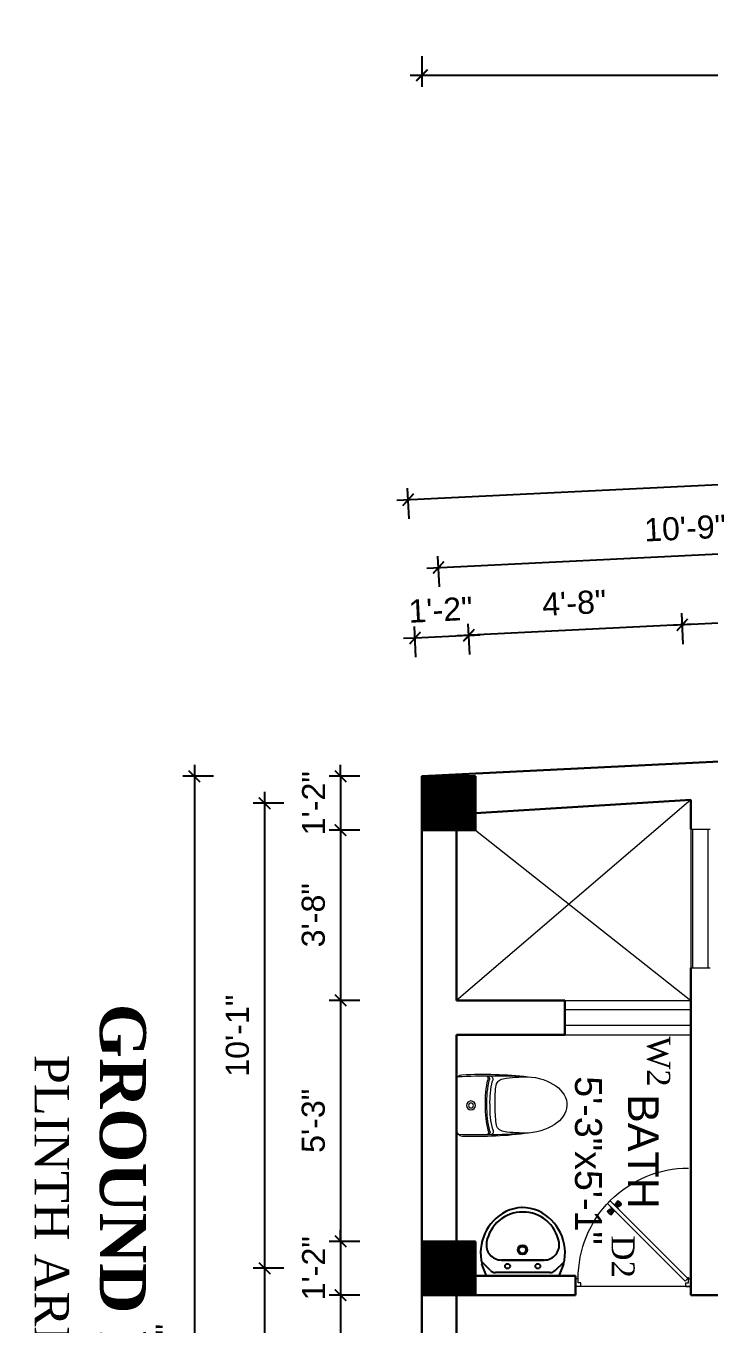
# Model space of a CAD drawing. Header units: inches. Extents: x -4737 to 13205, y 2479 to 13285.
# Drawn here: x -2217.7 to -2040, y 10833.3 to 11170.8 of the extents above; entities that cross this region are included whole.
import ezdxf

# ---------------------------------------------------------------- set-up
doc = ezdxf.new("R2010")
doc.units = ezdxf.units.IN
doc.header["$MEASUREMENT"] = 0
for name, color, linetype, lineweight in [('A-FURN', 9, 'Continuous', 5), ('hatch-.09', 8, 'Continuous', 9), ('Label', 7, 'Continuous', 13), ('ns_DIMS', 1, 'Continuous', 0), ('ns_TEXT', 7, 'Continuous', 13), ('PUERTAS', 7, 'Continuous', 9), ('Text', 7, 'Continuous', 13), ('WALL', 12, 'Continuous', 30), ('wall2', 1, 'Continuous', 15), ('windoow', 4, 'Continuous', 5)]:
    doc.layers.add(name, color=color, linetype=linetype, lineweight=lineweight)
doc.layers.add('furniture', color=253, linetype='Continuous')
doc.styles.add('arial 1000', font='arial.ttf')
doc.styles.add('dim', font='arial.ttf', dxfattribs={"height": 7})
doc.styles.get("Standard").update_dxf_attribs({"font": 'arial.ttf'})
doc.dimstyles.new("1-8'", dxfattribs={"dimtxt": 6, "dimasz": 3, "dimexe": 3, "dimexo": 6, "dimgap": 4, "dimtad": 1, "dimdec": 0, "dimzin": 0, "dimdsep": 46, "dimlunit": 4, "dimtxsty": 'arial 1000', "dimblk": 'ARCHTICK', "dimcen": 8, "dimdle": 3, "dimclrt": 7, "dimazin": 0, "dimtfac": 1, "dimtdec": 0, "dimtix": 1, "dimtmove": 2, "dimatfit": 3, "dimfxl": 5, "dimfxlon": 1, "dimarcsym": 0})

# ---------------------------------------------------------------- blocks, each defined once
blk = doc.blocks.new('2ft6in')
at = {"layer": 'PUERTAS', "color": 2}
for p, q in [((0.84, 2.1), (21.02, 22.28)), ((21.71, 21.6), (1.47, 1.37)), ((18.33, 21.76), (18.31, 21.77)), ((21.71, 21.6), (21.02, 22.28)), ((21.18, 18.9), (21.2, 18.89)), ((0, 2), (0, 0)), ((0.6, 2), (0, 2)), ((1.33, 0), (0, 0)), ((0.6, 1.26), (0.6, 2.04)), ((0.67, 1.26), (0.6, 1.26)), ((0.67, 1.26), (0.67, 2.01)), ((0.67, 1), (0.67, 1.26)), ((1.33, 1), (0.67, 1)), ((1.31, 1.53), (0.79, 2.06)), ((1.36, 1.58), (0.81, 2.12)), ((1.36, 1.58), (1.31, 1.53)), ((1.47, 1.37), (1.31, 1.53)), ((1.33, 0), (1.33, 1)), ((28.67, 0), (28.67, 1)), ((28.67, 1), (29.33, 1)), ((28.67, 0), (30, 0)), ((29.33, 1), (29.33, 2)), ((29.33, 2), (30, 2)), ((30, 0), (30, 2))]:
    blk.add_line(p, q, dxfattribs=at)
at = {"layer": 'PUERTAS', "color": 8}
for p, q in [((18.81, 20.78), (18.04, 21.4)), ((18.86, 20.83), (18.08, 21.46)), ((18.95, 20.92), (18.2, 21.58)), ((18.44, 21.9), (18.31, 21.77)), ((19.07, 21.03), (18.34, 21.72)), ((18.44, 21.9), (18.56, 22.02)), ((18.58, 22.01), (18.56, 22.02)), ((19.3, 21.26), (18.61, 22)), ((19.42, 21.38), (18.75, 22.14)), ((19.51, 21.48), (18.88, 22.26)), ((18.91, 20.27), (19.19, 20.69)), ((19.55, 21.53), (18.93, 22.3)), ((19.13, 20.8), (19.03, 20.9)), ((19.15, 20.82), (19.05, 20.92)), ((19.09, 20.44), (19.25, 20.76)), ((19.19, 20.87), (19.1, 20.96)), ((19.25, 20.93), (19.16, 21.02)), ((19.28, 20.63), (19.32, 20.83)), ((19.4, 21.08), (19.31, 21.17)), ((19.47, 21.15), (19.38, 21.24)), ((19.43, 20.78), (19.4, 20.9)), ((19.51, 21.19), (19.42, 21.28)), ((19.55, 20.91), (19.43, 20.94)), ((19.53, 21.21), (19.44, 21.3)), ((19.7, 21.06), (19.51, 21.01)), ((19.89, 21.24), (19.58, 21.08)), ((20.07, 21.42), (19.64, 21.15)), ((20.48, 20.28), (20.44, 20.08)), ((20.67, 20.47), (20.51, 20.15)), ((20.85, 20.64), (20.57, 20.22)), ((19.69, 19.49), (20.12, 19.76)), ((19.87, 19.67), (20.18, 19.83)), ((20.06, 19.85), (20.25, 19.9)), ((20.21, 20), (20.33, 19.97)), ((20.21, 19.38), (20.83, 18.61)), ((20.23, 19.7), (20.32, 19.61)), ((20.25, 19.72), (20.34, 19.63)), ((20.25, 19.43), (20.88, 18.65)), ((20.29, 19.76), (20.38, 19.67)), ((20.33, 20.13), (20.36, 20.01)), ((20.34, 19.53), (21, 18.77)), ((20.36, 19.83), (20.45, 19.74)), ((20.46, 19.64), (21.14, 18.91)), ((20.5, 19.98), (20.6, 19.89)), ((20.57, 20.04), (20.66, 19.95)), ((20.61, 20.09), (20.7, 19.99)), ((20.63, 20.11), (20.72, 20.01)), ((20.69, 19.87), (21.42, 19.19)), ((20.81, 19.99), (21.56, 19.33)), ((20.9, 20.08), (21.68, 19.45)), ((20.95, 20.13), (21.72, 19.51)), ((21.32, 19.01), (21.2, 18.89)), ((21.32, 19.01), (21.44, 19.14)), ((21.43, 19.15), (21.44, 19.14)), ((0, 0), (30, 0))]:
    blk.add_line(p, q, dxfattribs=at)
at = {"layer": 'PUERTAS', "color": 1}
for p, q in [((18.06, 21.44), (18.48, 21.86)), ((18.74, 20.79), (18.06, 21.34)), ((18.08, 21.51), (18.45, 21.88)), ((18.11, 21.49), (18.08, 21.51)), ((18.82, 22.25), (18.45, 21.88)), ((18.9, 22.28), (18.48, 21.86)), ((18.84, 22.23), (18.82, 22.25)), ((18.83, 20.8), (19.18, 21.15)), ((18.84, 20.21), (19.1, 20.6)), ((18.92, 20.89), (18.93, 20.88)), ((19.54, 21.59), (18.99, 22.27)), ((19.02, 20.88), (19.24, 21.1)), ((19.12, 20.8), (19.03, 20.89)), ((19.1, 20.7), (19.11, 20.69)), ((19.1, 20.6), (19.1, 20.6)), ((19.11, 20.79), (19.33, 21.01)), ((19.54, 21.5), (19.18, 21.15)), ((19.45, 21.31), (19.24, 21.1)), ((19.55, 21.22), (19.33, 21.01)), ((19.45, 21.41), (19.45, 21.41)), ((19.54, 21.22), (19.45, 21.31)), ((19.64, 21.23), (19.64, 21.23)), ((19.74, 21.24), (19.73, 21.23)), ((20.12, 21.49), (19.74, 21.24)), ((20.22, 21.48), (20.22, 21.49)), ((20.66, 20.31), (20.65, 20.31)), ((20.91, 20.7), (20.66, 20.31)), ((20.91, 20.8), (20.91, 20.79)), ((18.85, 20.11), (18.84, 20.12)), ((19.53, 19.43), (19.54, 19.42)), ((19.64, 19.42), (20.02, 19.67)), ((20.02, 19.67), (20.03, 19.68)), ((20.12, 19.68), (20.12, 19.68)), ((20.21, 19.69), (20.43, 19.9)), ((20.22, 19.41), (20.57, 19.76)), ((20.22, 19.69), (20.31, 19.6)), ((20.22, 19.32), (20.76, 18.64)), ((20.31, 19.6), (20.52, 19.81)), ((20.31, 19.5), (20.31, 19.5)), ((20.65, 20.12), (20.43, 19.9)), ((20.74, 20.03), (20.52, 19.81)), ((20.93, 20.11), (20.57, 19.76)), ((20.64, 20.11), (20.73, 20.02)), ((20.65, 20.21), (20.65, 20.22)), ((20.84, 20.02), (20.83, 20.03)), ((20.86, 18.63), (21.28, 19.05)), ((20.91, 18.68), (20.94, 18.66)), ((20.94, 18.66), (21.31, 19.03)), ((21.02, 20.12), (21.7, 19.57)), ((21.7, 19.47), (21.28, 19.05)), ((21.67, 19.4), (21.31, 19.03)), ((21.65, 19.42), (21.67, 19.4))]:
    blk.add_line(p, q, dxfattribs=at)
at = {"layer": 'PUERTAS', "color": 2}
for radius in [0.129, 0.0627]:
    blk.add_circle((0.68, 2.14), radius, dxfattribs=at)
at = {"layer": 'PUERTAS', "color": 8}
blk.add_arc((0.68, 2.14), 28.65, 359.7285, 90.0333, dxfattribs=at)
at = {"layer": 'PUERTAS', "color": 1}
for centre, start, end in [((18.78, 20.84), 231.0764, 315), ((18.94, 22.23), 38.9236, 135), ((18.97, 20.93), 225, 315), ((19.16, 20.74), 135, 219.7428), ((19.06, 20.65), 315, 39.7428), ((19.4, 21.36), 315, 45), ((19.49, 21.55), 315, 38.9236), ((19.6, 21.18), 50.2572, 135), ((19.68, 21.28), 230.2572, 315), ((20.17, 21.44), 45, 135), ((20.7, 20.26), 135, 219.7428), ((20.87, 20.75), 315, 45), ((18.89, 20.16), 135, 225), ((19.59, 19.47), 225, 315), ((20.07, 19.63), 50.2572, 135), ((20.16, 19.73), 230.2572, 315), ((20.27, 19.36), 135, 218.9236), ((20.35, 19.55), 135, 225), ((20.6, 20.17), 315, 39.7428), ((20.78, 19.98), 45, 135), ((20.82, 18.68), 218.9236, 315), ((20.98, 20.07), 51.0764, 135), ((21.65, 19.52), 315, 51.0764)]:
    blk.add_arc(centre, 0.0667, start, end, dxfattribs=at)
blk = doc.blocks.new('*U32')
at = {"color": 3}
blk.add_blockref('2ft6in', (0, 0), dxfattribs=at)
blk = doc.blocks.new('A$C2BC6131C')
at = {"layer": 'A-FURN', "color": 8}
for p in [(0, 163.5), (0, -163.5)]:
    blk.add_line(p, (0, 0), dxfattribs=at)
for radius in [29.6, 16.1]:
    blk.add_circle((95.9, 0), radius, dxfattribs=at)
for centre, radius, start, end in [((40, 163.5), 40, 92.59988, 180), ((197, -4116.4), 4311.6, 86.30057, 92.47118), ((155.1, -2371.3), 2577.4, 82.86641, 92.59988), ((793.4, 23.7), 602, 165.61847, 182.25332), ((201.9, 176.4), 18.8, 342.35932, 95.93155), ((192.7, 178.4), 18.2, 343.38126, 66.47238), ((217.8, 172), 24.1, 332.20328, 71.94045), ((320.7, 115.7), 60, 100.47011, 174.60795), ((468.5, -913.5), 1099.7, 89.65189, 98.29697), ((793.4, 23.7), 592, 165.61847, 182.25332), ((773.9, 23.7), 552, 165.61847, 182.45753), ((1633.1, -8.2), 1378.2, 174.60795, 179.65911), ((1633.1, 8.2), 1378.2, 180.34089, 185.39205), ((793.4, -23.7), 602, 177.74668, 194.38153), ((793.4, -23.7), 592, 177.74668, 194.38153), ((773.9, -23.7), 552, 177.54247, 194.38153), ((40, -163.5), 40, 180, 267.40012), ((201.9, -176.4), 18.8, 264.06845, 17.64068), ((217.8, -172), 24.1, 288.05955, 27.79672), ((320.7, -115.7), 60, 185.39205, 259.52989), ((197, 4116.4), 4311.6, 267.52882, 273.69943), ((155.1, 2371.3), 2577.4, 267.40012, 277.13359), ((192.7, -178.4), 18.2, 293.52762, 16.61874), ((468.5, 913.5), 1099.7, 261.70303, 270.34811)]:
    blk.add_arc(centre, radius, start, end, dxfattribs=at)
blk.add_ellipse((440.7, 0), major_axis=(-289.3, 0), ratio=0.648116, start_param=1.570796, end_param=4.592942, dxfattribs=at)
blk = doc.blocks.new('A$C2C8E2855')
at = {"color": 3}
for p, q in [((76.7, -153.7), (18.7, -208.2)), ((49.5, -117.7), (20, -196.2)), ((530.2, -117.7), (49.5, -117.7)), ((52.4, -117.7), (529.2, -117.7)), ((110.9, -140.2), (470.9, -140.2)), ((506.5, -155.1), (563.4, -212.8)), ((530.2, -117.7), (559.7, -196.2)), ((149.1, -222.9), (431, -222.9)), ((431, -222.9), (149.1, -222.9))]:
    blk.add_line(p, q, dxfattribs=at)
for centre, radius in [((190.8, -182.7), 16.3), ((390.8, -182.7), 16.3), ((292.2, -290.1), 31.6), ((292.2, -290.1), 23)]:
    blk.add_circle(centre, radius, dxfattribs=at)
for centre, radius, start, end in [((110.9, -190.2), 50, 90, 133.18096), ((470.9, -190.2), 50, 44.56072, 90), ((318.3, -269.6), 307.1, 166.17513, 244.72963), ((149.1, -322.9), 100, 90, 190.56023), ((261.4, -269.6), 307.1, 297.06391, 13.82487), ((431, -322.9), 100, 349.43977, 90), ((290.1, -296.6), 243.4, 190.56023, 349.43977), ((289.7, -319.1), 250.2, 245.80711, 296.46282), ((318.3, -269.6), 307.1, 266.58899, 266.59358)]:
    blk.add_arc(centre, radius, start, end, dxfattribs=at)
at = {"color": 3, "width": 0.8, "flags": 9}
for tag in ['XSIZE', 'YSIZE']:
    blk.add_attdef(tag, (289.9, -117.7), '', height=0.5, dxfattribs=at)
blk = doc.blocks.new('_ArchTick')
at = {"color": 0, "const_width": 0.15}
blk.add_lwpolyline([(-0.5, -0.5), (0.5, 0.5)], dxfattribs=at)
blk = doc.blocks.new('*D993')
at = {"layer": 'Defpoints', "color": 0, "transparency": 16777216}
for p in [(-2114.67, 10975.67), (-2135.81, 10961.67), (-2114.67, 10961.67)]:
    blk.add_point(p, dxfattribs=at)
at = {"layer": 'ns_DIMS', "color": 0, "lineweight": -2, "transparency": 16777216}
for p, q in [((-2135.81, 10975.67), (-2135.81, 10978.67)), ((-2130.81, 10975.67), (-2138.81, 10975.67)), ((-2135.81, 10975.67), (-2135.81, 10961.67)), ((-2130.81, 10961.67), (-2138.81, 10961.67)), ((-2135.81, 10961.67), (-2135.81, 10958.67))]:
    blk.add_line(p, q, dxfattribs=at)
at = {"layer": 'ns_DIMS', "color": 0, "lineweight": -2, "transparency": 16777216, "xscale": 3, "yscale": 3, "zscale": 3}
for p, rotation in [((-2135.81, 10975.67), 270), ((-2135.81, 10961.67), 90)]:
    blk.add_blockref('_ArchTick', p, dxfattribs=dict(at, rotation=rotation))
at = {"layer": 'ns_DIMS', "color": 7, "transparency": 16777216, "insert": (-2142.83, 10968.67), "char_height": 6, "attachment_point": 5, "rotation": 90, "style": 'arial 1000'}
blk.add_mtext('1\'-2"', dxfattribs=at)
blk = doc.blocks.new('*D994')
at = {"layer": 'Defpoints', "color": 0, "transparency": 16777216}
for p in [(-2114.67, 10961.67), (-2135.81, 10917.43), (-2114.67, 10917.43)]:
    blk.add_point(p, dxfattribs=at)
at = {"layer": 'ns_DIMS', "color": 0, "lineweight": -2, "transparency": 16777216}
for p, q in [((-2130.81, 10961.67), (-2138.81, 10961.67)), ((-2135.81, 10964.67), (-2135.81, 10914.43)), ((-2130.81, 10917.43), (-2138.81, 10917.43))]:
    blk.add_line(p, q, dxfattribs=at)
at = {"layer": 'ns_DIMS', "color": 0, "lineweight": -2, "transparency": 16777216, "xscale": 3, "yscale": 3, "zscale": 3}
for p, rotation in [((-2135.81, 10961.67), 90), ((-2135.81, 10917.43), 270)]:
    blk.add_blockref('_ArchTick', p, dxfattribs=dict(at, rotation=rotation))
at = {"layer": 'ns_DIMS', "color": 7, "transparency": 16777216, "insert": (-2142.88, 10939.55), "char_height": 6, "attachment_point": 5, "rotation": 90, "style": 'arial 1000'}
blk.add_mtext('3\'-8"', dxfattribs=at)
blk = doc.blocks.new('*D995')
at = {"layer": 'Defpoints', "color": 0, "transparency": 16777216}
for p in [(-2114.67, 10917.43), (-2135.81, 10854.77), (-2114.67, 10854.77)]:
    blk.add_point(p, dxfattribs=at)
at = {"layer": 'ns_DIMS', "color": 0, "lineweight": -2, "transparency": 16777216}
for p, q in [((-2135.81, 10920.43), (-2135.81, 10851.77)), ((-2130.81, 10917.43), (-2138.81, 10917.43)), ((-2130.81, 10854.77), (-2138.81, 10854.77))]:
    blk.add_line(p, q, dxfattribs=at)
at = {"layer": 'ns_DIMS', "color": 0, "lineweight": -2, "transparency": 16777216, "xscale": 3, "yscale": 3, "zscale": 3}
for p, rotation in [((-2135.81, 10917.43), 90), ((-2135.81, 10854.77), 270)]:
    blk.add_blockref('_ArchTick', p, dxfattribs=dict(at, rotation=rotation))
at = {"layer": 'ns_DIMS', "color": 7, "transparency": 16777216, "insert": (-2142.88, 10886.1), "char_height": 6, "attachment_point": 5, "rotation": 90, "style": 'arial 1000'}
blk.add_mtext('5\'-3"', dxfattribs=at)
blk = doc.blocks.new('*D903')
at = {"layer": 'Defpoints', "color": 0, "transparency": 16777216}
for p in [(-2114.67, 10854.77), (-2135.81, 10840.77), (-2114.67, 10840.77)]:
    blk.add_point(p, dxfattribs=at)
at = {"layer": 'ns_DIMS', "color": 0, "lineweight": -2, "transparency": 16777216}
for p, q in [((-2135.81, 10854.77), (-2135.81, 10857.77)), ((-2130.81, 10854.77), (-2138.81, 10854.77)), ((-2135.81, 10854.77), (-2135.81, 10840.77)), ((-2130.81, 10840.77), (-2138.81, 10840.77)), ((-2135.81, 10840.77), (-2135.81, 10837.77))]:
    blk.add_line(p, q, dxfattribs=at)
at = {"layer": 'ns_DIMS', "color": 0, "lineweight": -2, "transparency": 16777216, "xscale": 3, "yscale": 3, "zscale": 3}
for p, rotation in [((-2135.81, 10854.77), 270), ((-2135.81, 10840.77), 90)]:
    blk.add_blockref('_ArchTick', p, dxfattribs=dict(at, rotation=rotation))
at = {"layer": 'ns_DIMS', "color": 7, "transparency": 16777216, "insert": (-2142.83, 10847.77), "char_height": 6, "attachment_point": 5, "rotation": 90, "style": 'arial 1000'}
blk.add_mtext('1\'-2"', dxfattribs=at)
blk = doc.blocks.new('*D996')
at = {"layer": 'Defpoints', "color": 0, "transparency": 16777216}
for p in [(-2114.67, 10840.77), (-2135.81, 10678.91), (-2114.67, 10678.91)]:
    blk.add_point(p, dxfattribs=at)
at = {"layer": 'ns_DIMS', "color": 0, "lineweight": -2, "transparency": 16777216}
for p, q in [((-2135.81, 10843.77), (-2135.81, 10675.91)), ((-2130.81, 10840.77), (-2138.81, 10840.77)), ((-2130.81, 10678.91), (-2138.81, 10678.91))]:
    blk.add_line(p, q, dxfattribs=at)
at = {"layer": 'ns_DIMS', "color": 0, "lineweight": -2, "transparency": 16777216, "xscale": 3, "yscale": 3, "zscale": 3}
for p, rotation in [((-2135.81, 10840.77), 90), ((-2135.81, 10678.91), 270)]:
    blk.add_blockref('_ArchTick', p, dxfattribs=dict(at, rotation=rotation))
at = {"layer": 'ns_DIMS', "color": 7, "transparency": 16777216, "insert": (-2142.88, 10759.84), "char_height": 6, "attachment_point": 5, "rotation": 90, "style": 'arial 1000'}
blk.add_mtext('13\'-6"', dxfattribs=at)
blk = doc.blocks.new('*D998')
at = {"layer": 'Defpoints', "color": 0, "transparency": 16777216}
for p in [(-2114.67, 10968.67), (-2155.57, 10847.77), (-2114.67, 10847.77)]:
    blk.add_point(p, dxfattribs=at)
at = {"layer": 'ns_DIMS', "color": 0, "lineweight": -2, "transparency": 16777216}
for p, q in [((-2150.57, 10968.67), (-2158.57, 10968.67)), ((-2155.57, 10971.67), (-2155.57, 10844.77)), ((-2150.57, 10847.77), (-2158.57, 10847.77))]:
    blk.add_line(p, q, dxfattribs=at)
at = {"layer": 'ns_DIMS', "color": 0, "lineweight": -2, "transparency": 16777216, "xscale": 3, "yscale": 3, "zscale": 3}
for p, rotation in [((-2155.57, 10968.67), 90), ((-2155.57, 10847.77), 270)]:
    blk.add_blockref('_ArchTick', p, dxfattribs=dict(at, rotation=rotation))
at = {"layer": 'ns_DIMS', "color": 7, "transparency": 16777216, "insert": (-2162.63, 10908.22), "char_height": 6, "attachment_point": 5, "rotation": 90, "style": 'arial 1000'}
blk.add_mtext('10\'-1"', dxfattribs=at)
blk = doc.blocks.new('*D999')
at = {"layer": 'Defpoints', "color": 0, "transparency": 16777216}
for p in [(-2114.67, 10847.77), (-2155.57, 10670.22), (-2114.67, 10670.22)]:
    blk.add_point(p, dxfattribs=at)
at = {"layer": 'ns_DIMS', "color": 0, "lineweight": -2, "transparency": 16777216}
for p, q in [((-2155.57, 10850.77), (-2155.57, 10667.22)), ((-2150.57, 10847.77), (-2158.57, 10847.77)), ((-2150.57, 10670.22), (-2158.57, 10670.22))]:
    blk.add_line(p, q, dxfattribs=at)
at = {"layer": 'ns_DIMS', "color": 0, "lineweight": -2, "transparency": 16777216, "xscale": 3, "yscale": 3, "zscale": 3}
for p, rotation in [((-2155.57, 10847.77), 90), ((-2155.57, 10670.22), 270)]:
    blk.add_blockref('_ArchTick', p, dxfattribs=dict(at, rotation=rotation))
at = {"layer": 'ns_DIMS', "color": 7, "transparency": 16777216, "insert": (-2162.63, 10758.99), "char_height": 6, "attachment_point": 5, "rotation": 90, "style": 'arial 1000'}
blk.add_mtext('14\'-10"', dxfattribs=at)
blk = doc.blocks.new('*D904')
at = {"layer": 'Defpoints', "color": 0, "transparency": 16777216}
for p in [(-2114.67, 10975.67), (-2173.83, 10664.91), (-2114.67, 10664.91)]:
    blk.add_point(p, dxfattribs=at)
at = {"layer": 'ns_DIMS', "color": 0, "lineweight": -2, "transparency": 16777216}
for p, q in [((-2173.83, 10978.67), (-2173.83, 10661.91)), ((-2168.83, 10975.67), (-2176.83, 10975.67)), ((-2168.83, 10664.91), (-2176.83, 10664.91))]:
    blk.add_line(p, q, dxfattribs=at)
at = {"layer": 'ns_DIMS', "color": 0, "lineweight": -2, "transparency": 16777216, "xscale": 3, "yscale": 3, "zscale": 3}
for p, rotation in [((-2173.83, 10975.67), 90), ((-2173.83, 10664.91), 270)]:
    blk.add_blockref('_ArchTick', p, dxfattribs=dict(at, rotation=rotation))
at = {"layer": 'ns_DIMS', "color": 7, "transparency": 16777216, "insert": (-2180.89, 10820.29), "char_height": 6, "attachment_point": 5, "rotation": 90, "style": 'arial 1000'}
blk.add_mtext('25\'-11"', dxfattribs=at)
blk = doc.blocks.new('*D907')
at = {"layer": 'Defpoints', "color": 0, "transparency": 16777216}
for p in [(-1706.02, 11390.37), (-2114.67, 11281.77), (-1706.02, 11157.93)]:
    blk.add_point(p, dxfattribs=at)
at = {"layer": 'ns_DIMS', "color": 0, "lineweight": -2, "transparency": 16777216}
for p, q in [((-2114.67, 11162.93), (-2114.67, 11154.93)), ((-1706.02, 11162.93), (-1706.02, 11154.93)), ((-2117.67, 11157.93), (-1703.02, 11157.93))]:
    blk.add_line(p, q, dxfattribs=at)
at = {"layer": 'ns_DIMS', "color": 0, "lineweight": -2, "transparency": 16777216, "xscale": 3, "yscale": 3, "zscale": 3, "rotation": 180}
blk.add_blockref('_ArchTick', (-2114.67, 11157.93), dxfattribs=at)
at = {"layer": 'ns_DIMS', "color": 0, "lineweight": -2, "transparency": 16777216, "xscale": 3, "yscale": 3, "zscale": 3}
blk.add_blockref('_ArchTick', (-1706.02, 11157.93), dxfattribs=at)
at = {"layer": 'ns_DIMS', "color": 7, "transparency": 16777216, "insert": (-1910.35, 11165), "char_height": 6, "attachment_point": 5, "style": 'arial 1000'}
blk.add_mtext('34\'-1"', dxfattribs=at)
blk = doc.blocks.new('*D1026')
at = {"layer": 'Defpoints', "color": 0, "transparency": 16777216}
for p in [(-2046.93, 11015.06), (-1985.67, 10982.03), (-2044.68, 10969.52)]:
    blk.add_point(p, dxfattribs=at)
at = {"layer": 'ns_DIMS', "color": 0, "lineweight": -2, "transparency": 16777216}
for p, q in [((-1987.2, 11012.99), (-1987.59, 11020.98)), ((-1984.45, 11018.13), (-2049.92, 11014.91)), ((-2046.68, 11010.06), (-2047.07, 11018.05))]:
    blk.add_line(p, q, dxfattribs=at)
at = {"layer": 'ns_DIMS', "color": 0, "lineweight": -2, "transparency": 16777216, "xscale": 3, "yscale": 3, "zscale": 3}
for p, rotation in [((-1987.44, 11017.99), 2.820296018646644), ((-2046.93, 11015.06), 182.8202960186467)]:
    blk.add_blockref('_ArchTick', p, dxfattribs=dict(at, rotation=rotation))
at = {"layer": 'ns_DIMS', "color": 7, "transparency": 16777216, "insert": (-2017.53, 11023.56), "char_height": 6, "attachment_point": 5, "rotation": 2.8203, "style": 'arial 1000'}
blk.add_mtext("5'", dxfattribs=at)
blk = doc.blocks.new('*D1027')
at = {"layer": 'Defpoints', "color": 0, "transparency": 16777216}
for p in [(-2116.44, 11011.63), (-2114.67, 10975.67), (-2100.67, 10975.67)]:
    blk.add_point(p, dxfattribs=at)
at = {"layer": 'ns_DIMS', "color": 0, "lineweight": -2, "transparency": 16777216}
for p, q in [((-2116.2, 11006.64), (-2116.59, 11014.63)), ((-2102.48, 11012.32), (-2116.44, 11011.63)), ((-2102.23, 11007.32), (-2102.63, 11015.31)), ((-2102.48, 11012.32), (-2099.48, 11012.47)), ((-2116.44, 11011.63), (-2119.44, 11011.48))]:
    blk.add_line(p, q, dxfattribs=at)
at = {"layer": 'ns_DIMS', "color": 0, "lineweight": -2, "transparency": 16777216, "xscale": 3, "yscale": 3, "zscale": 3}
for p, rotation in [((-2116.44, 11011.63), 2.820296018646654), ((-2102.48, 11012.32), 182.8202960186467)]:
    blk.add_blockref('_ArchTick', p, dxfattribs=dict(at, rotation=rotation))
at = {"layer": 'ns_DIMS', "color": 7, "transparency": 16777216, "insert": (-2109.81, 11018.98), "char_height": 6, "attachment_point": 5, "rotation": 2.8203, "style": 'arial 1000'}
blk.add_mtext('1\'-2"', dxfattribs=at)
blk = doc.blocks.new('*D1028')
at = {"layer": 'Defpoints', "color": 0, "transparency": 16777216}
for p in [(-2102.44, 11012.32), (-2100.67, 10976.36), (-2044.68, 10969.52)]:
    blk.add_point(p, dxfattribs=at)
at = {"layer": 'ns_DIMS', "color": 0, "lineweight": -2, "transparency": 16777216}
for p, q in [((-2046.68, 11010.06), (-2047.07, 11018.05)), ((-2043.93, 11015.2), (-2105.44, 11012.17)), ((-2102.2, 11007.33), (-2102.59, 11015.32))]:
    blk.add_line(p, q, dxfattribs=at)
at = {"layer": 'ns_DIMS', "color": 0, "lineweight": -2, "transparency": 16777216, "xscale": 3, "yscale": 3, "zscale": 3}
for p, rotation in [((-2046.93, 11015.06), 2.820296018646644), ((-2102.44, 11012.32), 182.8202960186467)]:
    blk.add_blockref('_ArchTick', p, dxfattribs=dict(at, rotation=rotation))
at = {"layer": 'ns_DIMS', "color": 7, "transparency": 16777216, "insert": (-2075.03, 11020.74), "char_height": 6, "attachment_point": 5, "rotation": 2.8203, "style": 'arial 1000'}
blk.add_mtext('4\'-8"', dxfattribs=at)
blk = doc.blocks.new('*D1029')
at = {"layer": 'Defpoints', "color": 0, "transparency": 16777216}
for p in [(-1981.35, 11036.31), (-1978.67, 10982.03), (-2107.67, 10975.67)]:
    blk.add_point(p, dxfattribs=at)
at = {"layer": 'ns_DIMS', "color": 0, "lineweight": -2, "transparency": 16777216}
for p, q in [((-1981.1, 11031.31), (-1981.49, 11039.3)), ((-2113.34, 11029.8), (-1978.35, 11036.46)), ((-2110.1, 11024.96), (-2110.49, 11032.95))]:
    blk.add_line(p, q, dxfattribs=at)
at = {"layer": 'ns_DIMS', "color": 0, "lineweight": -2, "transparency": 16777216, "xscale": 3, "yscale": 3, "zscale": 3}
for p, rotation in [((-1981.35, 11036.31), 2.820296018637429), ((-2110.35, 11029.95), 182.8202960186374)]:
    blk.add_blockref('_ArchTick', p, dxfattribs=dict(at, rotation=rotation))
at = {"layer": 'ns_DIMS', "color": 7, "transparency": 16777216, "insert": (-2046.19, 11040.18), "char_height": 6, "attachment_point": 5, "rotation": 2.8203, "style": 'arial 1000'}
blk.add_mtext('10\'-9"', dxfattribs=at)
blk = doc.blocks.new('*D1030')
at = {"layer": 'Defpoints', "color": 0, "transparency": 16777216}
for p in [(-1712.71, 11067.56), (-1709.16, 10995.65), (-2114.67, 10975.67)]:
    blk.add_point(p, dxfattribs=at)
at = {"layer": 'ns_DIMS', "color": 0, "lineweight": -2, "transparency": 16777216}
for p, q in [((-1712.46, 11062.57), (-1712.86, 11070.56)), ((-2121.21, 11047.44), (-1709.71, 11067.71)), ((-2117.97, 11042.59), (-2118.36, 11050.58))]:
    blk.add_line(p, q, dxfattribs=at)
at = {"layer": 'ns_DIMS', "color": 0, "lineweight": -2, "transparency": 16777216, "xscale": 3, "yscale": 3, "zscale": 3}
for p, rotation in [((-1712.71, 11067.56), 2.820296018637913), ((-2118.22, 11047.59), 182.8202960186379)]:
    blk.add_blockref('_ArchTick', p, dxfattribs=dict(at, rotation=rotation))
at = {"layer": 'ns_DIMS', "color": 7, "transparency": 16777216, "insert": (-1915.81, 11064.63), "char_height": 6, "attachment_point": 5, "rotation": 2.8203, "style": 'arial 1000'}
blk.add_mtext('33\'-10"', dxfattribs=at)

msp = doc.modelspace()

# ---------------------------------------------------------------- hatches: boundary and pattern name
at = {"layer": 'hatch-.09'}
h = msp.add_hatch(dxfattribs=at)
h.set_pattern_fill('ANSI31', color=256, angle=-90)
h.set_pattern_definition([(315, (-2390.81193, 26408.06292), (0.0883883476, 0.0883883476), [])])
h.paths.add_polyline_path([(-2100.67, 10961.67), (-2100.67, 10975.67), (-2114.67, 10975.67), (-2114.67, 10961.67)])
h = msp.add_hatch(dxfattribs=at)
h.set_pattern_fill('ANSI31', color=256, angle=-90)
h.set_pattern_definition([(315, (-2390.81193, 26287.15567), (0.0883883476, 0.0883883476), [])])
h.paths.add_polyline_path([(-2100.67, 10840.77), (-2100.67, 10854.77), (-2114.67, 10854.77), (-2114.67, 10840.77)])

# ---------------------------------------------------------------- linework, layer by layer
at = {"layer": 'WALL'}
for p, q in [((-2114.67, 10975.67), (-1709.16, 10995.65)), ((-2114.67, 10606.45), (-2114.67, 10975.67)), ((-2044.68, 10969.52), (-2100.67, 10966.1)), ((-2044.68, 10969.52), (-2044.67, 10961.91)), ((-2105.67, 10961.67), (-2105.67, 10917.43)), ((-2044.67, 10925.91), (-2044.67, 10917.43)), ((-2114.67, 10917.43), (-2114.67, 10670.22)), ((-2077.45, 10917.43), (-2105.67, 10917.43)), ((-2077.45, 10917.43), (-2077.45, 10908.43)), ((-2044.67, 10917.43), (-2044.67, 10840.77)), ((-2077.45, 10908.43), (-2105.67, 10908.43)), ((-2105.67, 10908.43), (-2105.67, 10854.77)), ((-2105.67, 10908.4), (-2105.67, 10854.77)), ((-2074.67, 10845.77), (-2100.67, 10845.77)), ((-2074.67, 10840.77), (-2074.67, 10845.77)), ((-2105.67, 10843.02), (-2105.67, 10683.4)), ((-2105.67, 10843.02), (-2105.67, 10678.91)), ((-2074.67, 10840.77), (-2100.67, 10840.77)), ((-2044.67, 10840.77), (-1985.67, 10840.77))]:
    msp.add_line(p, q, dxfattribs=at)
for points in [[(-2100.67, 10975.67), (-2100.67, 10961.67), (-2114.67, 10961.67), (-2114.67, 10975.67)], [(-2100.67, 10854.77), (-2100.67, 10840.77), (-2114.67, 10840.77), (-2114.67, 10854.77)]]:
    msp.add_lwpolyline(points, close=True, dxfattribs=at)
at = {"layer": 'wall2'}
for p, q in [((-2044.68, 10969.52), (-2105.67, 10917.43)), ((-2100.67, 10961.67), (-2044.67, 10917.43)), ((-2044.67, 10961.91), (-2039.67, 10961.91)), ((-2044.67, 10961.91), (-2044.67, 10925.91)), ((-2044.17, 10925.91), (-2044.17, 10961.91)), ((-2044.67, 10925.91), (-2039.67, 10925.91)), ((-2114.67, 10917.43), (-2114.67, 10917.43)), ((-2077.45, 10917.43), (-2044.67, 10917.43)), ((-2077.45, 10908.43), (-2044.67, 10908.43))]:
    msp.add_line(p, q, dxfattribs=at)
at = {"layer": 'windoow'}
for p, q in [((-2044.17, 10925.91), (-2044.17, 10961.91)), ((-2040.17, 10925.91), (-2040.17, 10961.91)), ((-2044.67, 10914.93), (-2077.45, 10914.93)), ((-2044.67, 10910.93), (-2077.45, 10910.93))]:
    msp.add_line(p, q, dxfattribs=at)

# ---------------------------------------------------------------- block references
at = {"layer": 'furniture'}
for name, p, xscale, yscale, zscale, rotation in [('A$C2BC6131C', (-2105.67, 10890.06), -0.03937007859349251, 0.03937007859349251, 0.03937007859349251, 180.5436105356555), ('A$C2C8E2855', (-2076.99, 10841.13), 0.03937007870990783, 0.03937007870990783, 0.03937007870990783, 180)]:
    msp.add_blockref(name, p, dxfattribs=dict(at, xscale=xscale, yscale=yscale, zscale=zscale, rotation=rotation))
at = {"layer": 'WALL', "xscale": -1}
msp.add_blockref('*U32', (-2044.67, 10843.02), dxfattribs=at)

# ---------------------------------------------------------------- texts
at = {"layer": 'Label', "color": 5, "linetype": 'ByBlock', "insert": (-2053.03, 10878.14), "char_height": 8, "width": 88.4068, "attachment_point": 2, "rotation": 270, "style": 'dim'}
msp.add_mtext('BATH', dxfattribs=at)
at = {"layer": 'ns_TEXT', "attachment_point": 1, "rotation": 270}
for s, width, heights, insert, char_height in [('\\pi88.94386;{\\fTimes New Roman|b1|i0|c0|p18;\\H0.83333x;GROUND FLOOR PLAN\\fTimes New Roman|b0|i0|c0|p18;\\H1.2x;\\P\\pi102.21145;\\H0.625x;PLINTH AREA: 757.76 SQ.FT.}', 376.0257, [72.58], (-2186.42, 11005.5), 14.4), ('\\pi4.71647;{\\fTimes New Roman|b0|i0|c0|p18;W2}', 21.7401, [4.46], (-2050.06, 10912.78), 6), ('\\pi5.71575;{\\fTimes New Roman|b0|i0|c0|p18;D2}', 21.7401, [4.46], (-2059.32, 10862.04), 6)]:
    msp.add_mtext_dynamic_manual_height_columns(s, width=width, gutter_width=72, heights=heights, dxfattribs=dict(at, insert=insert, char_height=char_height))
at = {"layer": 'Text', "insert": (-2067.83, 10875.79), "char_height": 7, "width": 440.957, "attachment_point": 2, "rotation": 270}
msp.add_mtext('5\'-3"x5\'-1"', dxfattribs=at)

# ---------------------------------------------------------------- dimensions: what is measured, and where the dimension line sits
at = {"layer": 'ns_DIMS'}
dim = msp.add_linear_dim(base=(-1706.02, 11157.93), p1=(-2114.67, 11281.77), p2=(-1706.02, 11390.37), dimstyle="1-8'", dxfattribs=at)
dim.commit()
dim.dimension.update_dxf_attribs({"geometry": '*D907', "text_midpoint": (-1910.35, 11165)})
for p1, p2, distance, picture, middle in [((-2114.67, 10975.67), (-1709.16, 10995.65), 72, '*D1030', (-1915.81, 11064.63)), ((-2107.67, 10975.67), (-1978.67, 10982.03), 54.34, '*D1029', (-2046.19, 11040.18))]:
    dim = msp.add_aligned_dim(p1=p1, p2=p2, distance=distance, dimstyle="1-8'", dxfattribs=at)
    dim.commit()
    dim.dimension.update_dxf_attribs({"geometry": picture, "text_midpoint": middle})
for base, p1, p2, angle, picture, middle in [((-2046.93, 11015.06), (-1985.67, 10982.03), (-2044.68, 10969.52), 2.8203, '*D1026', (-2017.53, 11023.56)), ((-2116.44, 11011.63), (-2100.67, 10975.67), (-2114.67, 10975.67), 2.8203, '*D1027', (-2109.81, 11018.98)), ((-2102.44, 11012.32), (-2044.68, 10969.52), (-2100.67, 10976.36), 2.8203, '*D1028', (-2075.03, 11020.74)), ((-2173.83, 10664.91), (-2114.67, 10975.67), (-2114.67, 10664.91), 270, '*D904', (-2180.89, 10820.29)), ((-2135.81, 10961.67), (-2114.67, 10975.67), (-2114.67, 10961.67), 270, '*D993', (-2142.83, 10968.67)), ((-2155.57, 10847.77), (-2114.67, 10968.67), (-2114.67, 10847.77), 270, '*D998', (-2162.63, 10908.22)), ((-2135.81, 10917.43), (-2114.67, 10961.67), (-2114.67, 10917.43), 270, '*D994', (-2142.88, 10939.55)), ((-2135.81, 10854.77), (-2114.67, 10917.43), (-2114.67, 10854.77), 270, '*D995', (-2142.88, 10886.1)), ((-2135.81, 10840.77), (-2114.67, 10854.77), (-2114.67, 10840.77), 270, '*D903', (-2142.83, 10847.77)), ((-2155.57, 10670.22), (-2114.67, 10847.77), (-2114.67, 10670.22), 270, '*D999', (-2162.63, 10758.99)), ((-2135.81, 10678.91), (-2114.67, 10840.77), (-2114.67, 10678.91), 270, '*D996', (-2142.88, 10759.84))]:
    dim = msp.add_linear_dim(base=base, p1=p1, p2=p2, angle=angle, dimstyle="1-8'", dxfattribs=at)
    dim.commit()
    dim.dimension.update_dxf_attribs({"geometry": picture, "text_midpoint": middle})

doc.saveas('drawing.dxf')
